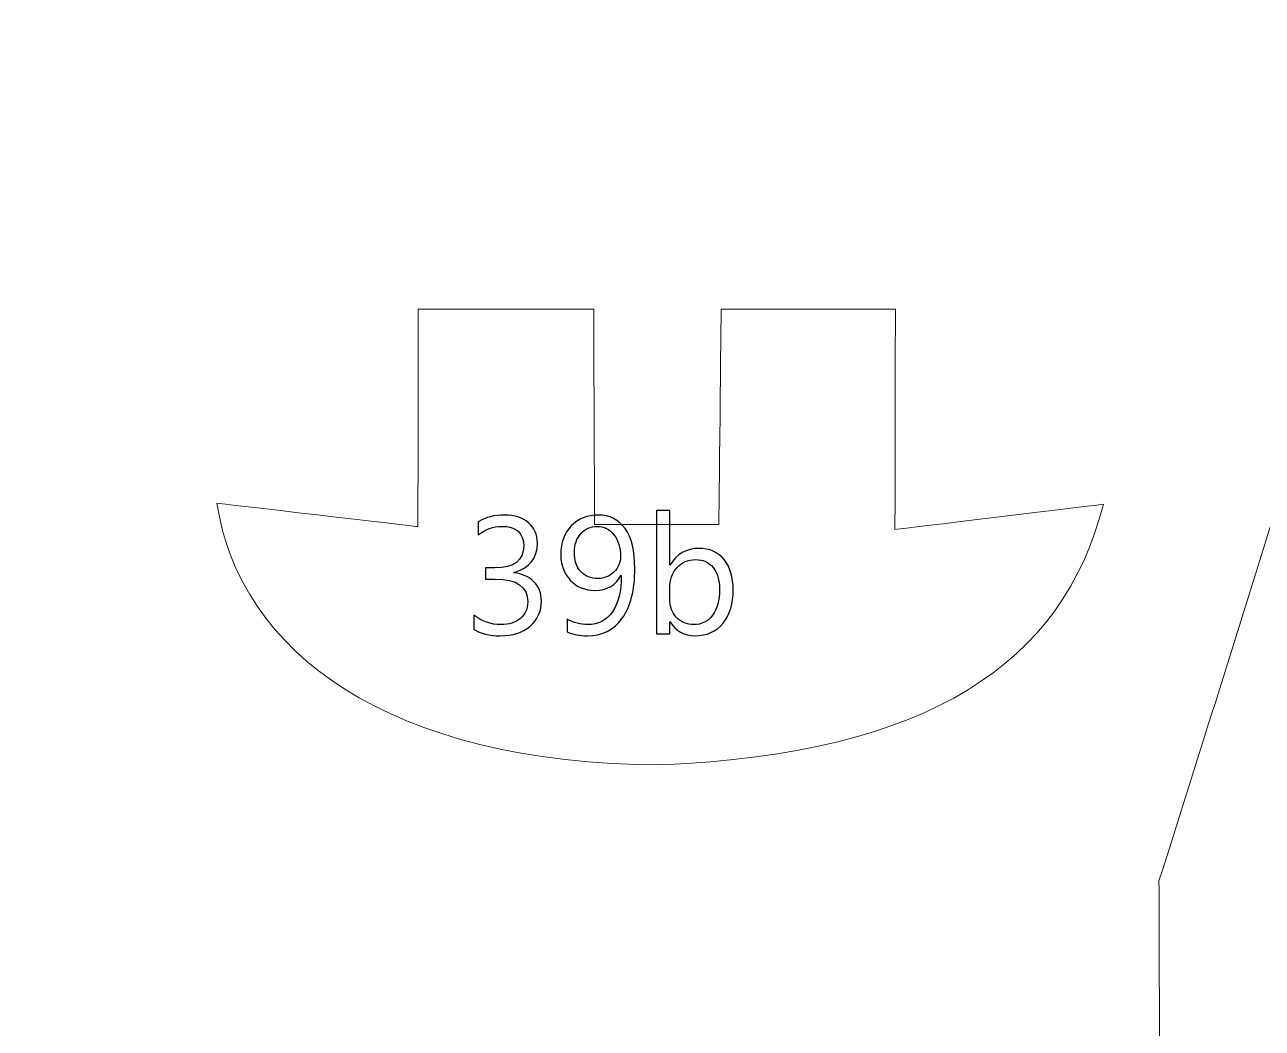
# Model space of a CAD drawing. Header units: centimetres. Extents: x -494 to 505, y -672 to 577.
# Drawn here: x 160.2 to 240, y 348.3 to 413 of the extents above; entities that cross this region are included whole.
import ezdxf

# ---------------------------------------------------------------- set-up
doc = ezdxf.new("R2010")
doc.units = ezdxf.units.CM
doc.header["$MEASUREMENT"] = 0
doc.layers.add('Camada 1', color=7, linetype='Continuous')
doc.layers.add('Camada 2', color=10, linetype='Continuous')

msp = doc.modelspace()

# ---------------------------------------------------------------- linework, layer by layer
at = {"layer": 'Camada 1', "lineweight": 9}
for points, knots in [([(288.960814, 353.67214), (288.960814, 353.67214), (306.821586, 353.757484), (306.821586, 353.757484), (306.821586, 353.757484), (306.821586, 353.757484), (306.803806, 326.357488), (306.803806, 326.357488), (306.803806, 326.357488), (306.803806, 326.357488), (315.147198, 326.356472), (315.147198, 326.356472), (315.147198, 326.356472), (315.147198, 326.356472), (315.160914, 353.57562), (315.160914, 353.57562), (315.160914, 353.57562), (315.160914, 353.57562), (341.611458, 353.57562), (341.611458, 353.57562), (341.611458, 353.57562), (341.611458, 353.57562), (341.611458, 326.355964), (341.611458, 326.355964), (341.611458, 326.355964), (341.611458, 326.355964), (349.923862, 326.357996), (349.923862, 326.357996), (349.923862, 326.357996), (349.923862, 326.357996), (349.92691, 353.617276), (349.92691, 353.617276), (349.92691, 353.617276), (349.92691, 353.617276), (376.460766, 353.605592), (376.460766, 353.605592), (376.460766, 353.605592), (376.460766, 353.605592), (376.395234, 326.36714), (376.395234, 326.36714), (376.395234, 326.36714), (376.395234, 326.36714), (384.838194, 326.357488), (384.838194, 326.357488), (384.838194, 326.357488), (384.838194, 326.357488), (384.869182, 353.677728), (384.869182, 353.677728), (384.869182, 353.677728), (384.869182, 353.677728), (411.304994, 353.702112), (411.304994, 353.702112), (411.304994, 353.702112), (411.304994, 353.702112), (411.304994, 326.35952), (411.304994, 326.35952), (411.304994, 326.35952), (411.304994, 326.35952), (419.585902, 326.365108), (419.585902, 326.365108), (419.585902, 326.365108), (419.585902, 326.365108), (419.720522, 353.670108), (419.720522, 353.670108), (419.720522, 353.670108), (419.720522, 353.670108), (446.437766, 353.618292), (446.437766, 353.618292), (446.437766, 353.618292), (446.437766, 353.618292), (446.52311, 326.358504), (446.52311, 326.358504), (446.52311, 326.358504), (446.52311, 326.358504), (454.750678, 326.360536), (454.750678, 326.360536), (454.750678, 326.360536), (454.750678, 326.360536), (454.791826, 353.618292), (454.791826, 353.618292), (454.791826, 353.618292), (454.791826, 353.618292), (489.229146, 353.633024), (489.229146, 353.633024), (489.229146, 353.633024), (489.229146, 353.633024), (489.287566, 342.489536), (489.287566, 342.489536), (489.287566, 342.489536), (489.287566, 342.489536), (481.005134, 342.497156), (481.005134, 342.497156), (481.005134, 342.497156), (481.005134, 342.497156), (481.005642, 309.723028), (481.005642, 309.723028), (481.005642, 309.723028), (481.005642, 309.723028), (489.285534, 309.728616), (489.285534, 309.728616), (489.285534, 309.728616), (489.285534, 309.728616), (489.28401, 298.680632), (489.28401, 298.680632), (489.28401, 298.680632), (489.28401, 298.680632), (280.265378, 298.67606), (280.265378, 298.67606), (280.265378, 298.67606), (280.265378, 298.67606), (280.256742, 315.430408), (280.256742, 315.430408), (280.256742, 315.430408), (280.256742, 315.430408), (252.19279, 315.430408), (252.19279, 315.430408), (252.19279, 315.430408), (247.88749, 315.334904), (245.91899, 310.748172), (245.883938, 302.43526), (245.883938, 302.43526), (246.230902, 288.837116), (238.245142, 283.140404), (231.76103, 283.8704), (231.76103, 283.8704), (231.76103, 283.8704), (235.595922, 314.865512), (235.595922, 314.865512), (235.595922, 314.865512), (235.595922, 314.865512), (227.385626, 315.718444), (227.385626, 315.718444), (227.385626, 315.718444), (227.385626, 315.718444), (224.653602, 295.469056), (224.653602, 295.469056), (224.653602, 295.469056), (224.653602, 295.469056), (5.72135, 295.22674), (5.72135, 295.22674), (5.72135, 295.22674), (5.72135, 295.22674), (5.716778, 279.167844), (5.716778, 279.167844), (5.716778, 279.167844), (5.716778, 279.167844), (-2.628138, 279.165304), (-2.628138, 279.165304), (-2.628138, 279.165304), (-2.628138, 279.165304), (-2.98577, 224.0915), (-2.98577, 224.0915), (-2.98577, 224.0915), (-2.98577, 224.0915), (-88.789002, 214.483696), (-88.789002, 214.483696), (-88.789002, 214.483696), (-88.789002, 214.483696), (-160.134554, 214.52332), (-160.134554, 214.52332), (-160.134554, 214.52332), (-163.876482, 213.130384), (-165.443662, 209.995516), (-164.388038, 204.757528), (-164.388038, 204.757528), (-164.388038, 204.757528), (-161.889694, 196.939916), (-161.889694, 196.939916), (-161.889694, 196.939916), (-159.55137, 189.6237), (-158.882842, 185.430668), (-164.745162, 183.003444), (-164.745162, 183.003444), (-164.745162, 183.003444), (-175.274478, 179.070508), (-175.274478, 179.070508), (-175.274478, 179.070508), (-189.770766, 172.492416), (-191.904366, 158.459424), (-185.580274, 139.325096), (-185.580274, 139.325096), (-182.29707, 128.78308), (-186.260486, 121.438924), (-192.412366, 123.689364), (-192.412366, 123.689364), (-192.412366, 123.689364), (-261.359142, 146.906996), (-261.359142, 146.906996), (-261.359142, 146.906996), (-259.768086, 152.90292), (-257.854958, 158.898844), (-255.620774, 164.893752), (-255.620774, 164.893752), (-255.620774, 164.893752), (-235.993178, 156.483304), (-235.993178, 156.483304), (-235.993178, 156.483304), (-235.993178, 156.483304), (-233.24947, 164.39388), (-233.24947, 164.39388), (-233.24947, 164.39388), (-233.24947, 164.39388), (-252.959362, 172.804328), (-252.959362, 172.804328), (-252.959362, 172.804328), (-249.96013, 179.295044), (-246.799354, 185.623708), (-243.478558, 191.789812), (-243.478558, 191.789812), (-243.478558, 191.789812), (-223.85147, 181.048152), (-223.85147, 181.048152), (-223.85147, 181.048152), (-223.85147, 181.048152), (-219.526358, 188.126116), (-219.526358, 188.126116), (-219.526358, 188.126116), (-219.526358, 188.126116), (-238.904526, 198.951596), (-238.904526, 198.951596), (-238.904526, 198.951596), (-235.729018, 204.52842), (-232.421938, 209.843116), (-228.924866, 214.772748), (-228.924866, 214.772748), (-228.924866, 214.772748), (-210.96097, 202.698604), (-210.96097, 202.698604), (-210.96097, 202.698604), (-210.96097, 202.698604), (-206.469742, 209.526632), (-206.469742, 209.526632), (-206.469742, 209.526632), (-206.469742, 209.526632), (-224.18421, 221.600776), (-224.18421, 221.600776), (-224.18421, 221.600776), (-220.36151, 226.60102), (-216.750138, 231.702356), (-213.372446, 236.922564), (-213.372446, 236.922564), (-213.372446, 236.922564), (-194.826382, 225.348292), (-194.826382, 225.348292), (-194.826382, 225.348292), (-194.826382, 225.348292), (-191.25057, 232.592372), (-191.25057, 232.592372), (-191.25057, 232.592372), (-191.25057, 232.592372), (-209.380582, 244.333776), (-209.380582, 244.333776), (-209.380582, 244.333776), (-202.259946, 261.027672), (-207.195166, 274.737068), (-227.065078, 282.88488), (-227.065078, 282.88488), (-261.775194, 290.706048), (-301.116238, 286.78124), (-337.022694, 269.0622), (-337.022694, 269.0622), (-362.833158, 254.920496), (-388.11327, 237.066328), (-415.161222, 221.333568), (-415.161222, 221.333568), (-428.876714, 212.451696), (-442.468254, 204.489812), (-456.981306, 198.090028), (-456.981306, 198.090028), (-462.47939, 196.298312), (-466.306662, 195.61048), (-468.373206, 196.760592), (-468.373206, 196.760592), (-481.297234, 208.35874), (-487.891074, 236.208316), (-486.846118, 283.671264), (-486.846118, 283.671264), (-484.055166, 323.948552), (-477.369886, 350.249236), (-465.985606, 359.680256), (-465.985606, 359.680256), (-455.591418, 363.607604), (-416.449002, 364.2106), (-357.647494, 359.764076), (-357.647494, 359.764076), (-317.62573, 356.62108), (-277.81377, 352.853244), (-238.131858, 348.694756), (-238.131858, 348.694756), (-214.866474, 346.01658), (-195.551298, 366.45342), (-178.214274, 397.942308), (-178.214274, 397.942308), (-183.909462, 398.922748), (-187.93587, 403.347936), (-188.438282, 412.292292), (-188.438282, 412.292292), (-188.327538, 422.884092), (-183.723026, 428.164752), (-174.94631, 428.932848), (-174.94631, 428.932848), (-171.28617, 428.963836), (-167.626538, 428.92218), (-163.96843, 428.50308), (-163.96843, 428.50308), (-159.001206, 427.909736), (-156.690822, 430.099216), (-156.854398, 436.178452), (-156.854398, 436.178452), (-156.854398, 436.178452), (-156.778198, 448.203828), (-156.778198, 448.203828), (-156.778198, 448.203828), (-156.778198, 448.203828), (-147.700746, 448.20332), (-147.700746, 448.20332), (-147.700746, 448.20332), (-147.700746, 448.20332), (-147.697698, 465.516468), (-147.697698, 465.516468), (-147.697698, 465.516468), (-147.697698, 465.516468), (-132.459222, 465.506816), (-132.459222, 465.506816), (-132.459222, 465.506816), (-132.459222, 465.506816), (-117.536722, 483.837996), (-117.536722, 483.837996), (-117.536722, 483.837996), (-117.536722, 483.837996), (-45.491654, 483.825804), (-45.491654, 483.825804), (-45.491654, 483.825804), (-45.491654, 483.825804), (-45.47489, 454.015348), (-45.47489, 454.015348), (-45.47489, 454.015348), (-45.47489, 454.015348), (-36.796218, 454.018396), (-36.796218, 454.018396), (-36.796218, 454.018396), (-36.796218, 454.018396), (-36.920678, 434.287168), (-36.920678, 434.287168), (-36.920678, 434.287168), (-37.163502, 430.041812), (-40.062658, 428.173896), (-44.477686, 427.461172), (-44.477686, 427.461172), (-44.477686, 427.461172), (-58.86831, 427.45914), (-58.86831, 427.45914), (-58.86831, 427.45914), (-58.86831, 427.45914), (-58.872882, 414.921192), (-58.872882, 414.921192), (-58.872882, 414.921192), (-58.872882, 414.921192), (-43.79849, 414.921192), (-43.79849, 414.921192), (-43.79849, 414.921192), (-24.761698, 414.171384), (-13.673582, 411.255972), (-8.36295, 404.78964), (-8.36295, 404.78964), (-4.952238, 400.746468), (-2.86385, 396.261336), (-2.70891, 391.1346), (-2.70891, 391.1346), (-2.70891, 391.1346), (-2.534666, 366.474248), (-2.534666, 366.474248), (-2.534666, 366.474248), (-2.534666, 366.474248), (5.877814, 366.480344), (5.877814, 366.480344), (5.877814, 366.480344), (5.877814, 366.480344), (5.90169, 347.073728), (5.90169, 347.073728), (5.90169, 347.073728), (5.90169, 347.073728), (233.39171, 347.06814), (233.39171, 347.06814), (233.39171, 347.06814), (233.39171, 347.06814), (233.356658, 357.819452), (233.356658, 357.819452), (233.356658, 357.819452), (238.909098, 375.214388), (244.365526, 393.373356), (250.012962, 410.004768), (250.012962, 410.004768), (252.496066, 417.378896), (256.725674, 421.44188), (262.677402, 421.235124), (262.677402, 421.235124), (270.499078, 420.488872), (274.919186, 415.631376), (277.312882, 408.136344), (277.312882, 408.136344), (281.81935, 390.775952), (285.049722, 371.798088), (288.960814, 353.67214)], [0, 0, 0, 0, 0.009803922, 0.009803922, 0.009803922, 0.009803932, 0.019607843, 0.019607843, 0.019607843, 0.019607853, 0.029411765, 0.029411765, 0.029411765, 0.029411775, 0.039215686, 0.039215686, 0.039215686, 0.039215696, 0.049019608, 0.049019608, 0.049019608, 0.049019618, 0.058823529, 0.058823529, 0.058823529, 0.058823539, 0.068627451, 0.068627451, 0.068627451, 0.068627461, 0.078431373, 0.078431373, 0.078431373, 0.078431383, 0.088235294, 0.088235294, 0.088235294, 0.088235304, 0.098039216, 0.098039216, 0.098039216, 0.098039226, 0.107843137, 0.107843137, 0.107843137, 0.107843147, 0.117647059, 0.117647059, 0.117647059, 0.117647069, 0.12745098, 0.12745098, 0.12745098, 0.12745099, 0.137254902, 0.137254902, 0.137254902, 0.137254912, 0.147058824, 0.147058824, 0.147058824, 0.147058834, 0.156862745, 0.156862745, 0.156862745, 0.156862755, 0.166666667, 0.166666667, 0.166666667, 0.166666677, 0.176470588, 0.176470588, 0.176470588, 0.176470598, 0.18627451, 0.18627451, 0.18627451, 0.18627452, 0.196078431, 0.196078431, 0.196078431, 0.196078441, 0.205882353, 0.205882353, 0.205882353, 0.205882363, 0.215686275, 0.215686275, 0.215686275, 0.215686285, 0.225490196, 0.225490196, 0.225490196, 0.225490206, 0.235294118, 0.235294118, 0.235294118, 0.235294128, 0.245098039, 0.245098039, 0.245098039, 0.245098049, 0.254901961, 0.254901961, 0.254901961, 0.254901971, 0.264705882, 0.264705882, 0.264705882, 0.264705892, 0.274509804, 0.274509804, 0.274509804, 0.274509814, 0.284313725, 0.284313725, 0.284313725, 0.284313735, 0.294117647, 0.294117647, 0.294117647, 0.294117657, 0.303921569, 0.303921569, 0.303921569, 0.303921579, 0.31372549, 0.31372549, 0.31372549, 0.3137255, 0.323529412, 0.323529412, 0.323529412, 0.323529422, 0.333333333, 0.333333333, 0.333333333, 0.333333343, 0.343137255, 0.343137255, 0.343137255, 0.343137265, 0.352941176, 0.352941176, 0.352941176, 0.352941186, 0.362745098, 0.362745098, 0.362745098, 0.362745108, 0.37254902, 0.37254902, 0.37254902, 0.37254903, 0.382352941, 0.382352941, 0.382352941, 0.382352951, 0.392156863, 0.392156863, 0.392156863, 0.392156873, 0.401960784, 0.401960784, 0.401960784, 0.401960794, 0.411764706, 0.411764706, 0.411764706, 0.411764716, 0.421568627, 0.421568627, 0.421568627, 0.421568637, 0.431372549, 0.431372549, 0.431372549, 0.431372559, 0.441176471, 0.441176471, 0.441176471, 0.441176481, 0.450980392, 0.450980392, 0.450980392, 0.450980402, 0.460784314, 0.460784314, 0.460784314, 0.460784324, 0.470588235, 0.470588235, 0.470588235, 0.470588245, 0.480392157, 0.480392157, 0.480392157, 0.480392167, 0.490196078, 0.490196078, 0.490196078, 0.490196088, 0.5, 0.5, 0.5, 0.50000001, 0.509803922, 0.509803922, 0.509803922, 0.509803932, 0.519607843, 0.519607843, 0.519607843, 0.519607853, 0.529411765, 0.529411765, 0.529411765, 0.529411775, 0.539215686, 0.539215686, 0.539215686, 0.539215696, 0.549019608, 0.549019608, 0.549019608, 0.549019618, 0.558823529, 0.558823529, 0.558823529, 0.558823539, 0.568627451, 0.568627451, 0.568627451, 0.568627461, 0.578431373, 0.578431373, 0.578431373, 0.578431383, 0.588235294, 0.588235294, 0.588235294, 0.588235304, 0.598039216, 0.598039216, 0.598039216, 0.598039226, 0.607843137, 0.607843137, 0.607843137, 0.607843147, 0.617647059, 0.617647059, 0.617647059, 0.617647069, 0.62745098, 0.62745098, 0.62745098, 0.62745099, 0.637254902, 0.637254902, 0.637254902, 0.637254912, 0.647058824, 0.647058824, 0.647058824, 0.647058834, 0.656862745, 0.656862745, 0.656862745, 0.656862755, 0.666666667, 0.666666667, 0.666666667, 0.666666677, 0.676470588, 0.676470588, 0.676470588, 0.676470598, 0.68627451, 0.68627451, 0.68627451, 0.68627452, 0.696078431, 0.696078431, 0.696078431, 0.696078441, 0.705882353, 0.705882353, 0.705882353, 0.705882363, 0.715686275, 0.715686275, 0.715686275, 0.715686285, 0.725490196, 0.725490196, 0.725490196, 0.725490206, 0.735294118, 0.735294118, 0.735294118, 0.735294128, 0.745098039, 0.745098039, 0.745098039, 0.745098049, 0.754901961, 0.754901961, 0.754901961, 0.754901971, 0.764705882, 0.764705882, 0.764705882, 0.764705892, 0.774509804, 0.774509804, 0.774509804, 0.774509814, 0.784313725, 0.784313725, 0.784313725, 0.784313735, 0.794117647, 0.794117647, 0.794117647, 0.794117657, 0.803921569, 0.803921569, 0.803921569, 0.803921579, 0.81372549, 0.81372549, 0.81372549, 0.8137255, 0.823529412, 0.823529412, 0.823529412, 0.823529422, 0.833333333, 0.833333333, 0.833333333, 0.833333343, 0.843137255, 0.843137255, 0.843137255, 0.843137265, 0.852941176, 0.852941176, 0.852941176, 0.852941186, 0.862745098, 0.862745098, 0.862745098, 0.862745108, 0.87254902, 0.87254902, 0.87254902, 0.87254903, 0.882352941, 0.882352941, 0.882352941, 0.882352951, 0.892156863, 0.892156863, 0.892156863, 0.892156873, 0.901960784, 0.901960784, 0.901960784, 0.901960794, 0.911764706, 0.911764706, 0.911764706, 0.911764716, 0.921568627, 0.921568627, 0.921568627, 0.921568637, 0.931372549, 0.931372549, 0.931372549, 0.931372559, 0.941176471, 0.941176471, 0.941176471, 0.941176481, 0.950980392, 0.950980392, 0.950980392, 0.950980402, 0.960784314, 0.960784314, 0.960784314, 0.960784324, 0.970588235, 0.970588235, 0.970588235, 0.970588245, 0.980392157, 0.980392157, 0.980392157, 0.980392167, 1, 1, 1, 1]), ([(185.609484, 394.67282), (185.609484, 394.67282), (196.916294, 394.676884), (196.916294, 394.676884), (196.916294, 394.676884), (196.916294, 394.676884), (196.975222, 380.78664), (196.975222, 380.78664), (196.975222, 380.78664), (196.975222, 380.78664), (204.988414, 380.774956), (204.988414, 380.774956), (204.988414, 380.774956), (204.988414, 380.774956), (205.133956, 394.67282), (205.133956, 394.67282), (205.133956, 394.67282), (205.133956, 394.67282), (216.364058, 394.675868), (216.364058, 394.675868), (216.364058, 394.675868), (216.364058, 394.675868), (216.337642, 380.458472), (216.337642, 380.458472), (216.337642, 380.458472), (216.337642, 380.458472), (229.773226, 382.086104), (229.773226, 382.086104), (229.773226, 382.086104), (227.146358, 371.8052), (218.525598, 366.03686), (201.325226, 365.289592), (201.325226, 365.289592), (183.631332, 365.341408), (174.078392, 372.606316), (172.628306, 382.159256), (172.628306, 382.159256), (172.628306, 382.159256), (185.587386, 380.647448), (185.587386, 380.647448), (185.587386, 380.647448), (185.587386, 380.647448), (185.609484, 394.67282), (185.609484, 394.67282)], [0, 0, 0, 0, 0.083333333, 0.083333333, 0.083333333, 0.083333343, 0.166666667, 0.166666667, 0.166666667, 0.166666677, 0.25, 0.25, 0.25, 0.25000001, 0.333333333, 0.333333333, 0.333333333, 0.333333343, 0.416666667, 0.416666667, 0.416666667, 0.416666677, 0.5, 0.5, 0.5, 0.50000001, 0.583333333, 0.583333333, 0.583333333, 0.583333343, 0.666666667, 0.666666667, 0.666666667, 0.666666677, 0.75, 0.75, 0.75, 0.75000001, 0.833333333, 0.833333333, 0.833333333, 0.833333343, 1, 1, 1, 1])]:
    msp.add_open_spline(points, degree=3, knots=knots, dxfattribs=at)
at = {"layer": 'Camada 2'}
for points, knots in [([(189.190376, 374.020334), (189.190376, 374.020334), (189.190376, 374.944894), (189.190376, 374.944894), (189.190376, 374.944894), (189.704726, 374.536462), (190.287148, 374.331992), (190.93434, 374.331992), (190.93434, 374.331992), (191.461136, 374.331992), (191.88049, 374.462802), (192.19418, 374.726454), (192.19418, 374.726454), (192.507616, 374.989852), (192.663572, 375.34469), (192.663572, 375.78919), (192.663572, 375.78919), (192.663572, 376.77471), (191.964818, 377.267724), (190.56858, 377.267724), (190.56858, 377.267724), (190.56858, 377.267724), (189.943232, 377.267724), (189.943232, 377.267724), (189.943232, 377.267724), (189.943232, 377.267724), (189.943232, 377.998736), (189.943232, 377.998736), (189.943232, 377.998736), (189.943232, 377.998736), (190.5381, 377.998736), (190.5381, 377.998736), (190.5381, 377.998736), (191.783716, 377.998736), (192.405508, 378.46127), (192.405508, 379.384052), (192.405508, 379.384052), (192.405508, 380.239016), (191.930528, 380.665482), (190.980822, 380.665482), (190.980822, 380.665482), (190.45047, 380.665482), (189.950344, 380.486412), (189.480698, 380.127764), (189.480698, 380.127764), (189.480698, 380.127764), (189.480698, 380.966472), (189.480698, 380.966472), (189.480698, 380.966472), (189.964568, 381.253238), (190.536322, 381.396748), (191.194182, 381.396748), (191.194182, 381.396748), (191.82842, 381.396748), (192.335658, 381.228346), (192.71742, 380.893066), (192.71742, 380.893066), (193.097404, 380.556262), (193.287396, 380.125986), (193.287396, 379.600968), (193.287396, 379.600968), (193.287396, 378.60986), (192.783714, 377.971812), (191.774826, 377.688856), (191.774826, 377.688856), (191.774826, 377.688856), (191.774826, 377.667266), (191.774826, 377.667266), (191.774826, 377.667266), (192.315846, 377.615196), (192.746122, 377.425204), (193.065146, 377.09729), (193.065146, 377.09729), (193.385948, 376.769376), (193.54546, 376.36069), (193.54546, 375.871486), (193.54546, 375.871486), (193.54546, 375.194068), (193.303398, 374.649238), (192.81775, 374.23344), (192.81775, 374.23344), (192.332102, 373.81942), (191.692276, 373.611648), (190.898272, 373.611648), (190.898272, 373.611648), (190.183262, 373.611648), (189.61354, 373.747792), (189.190376, 374.020334)], [0, 0, 0, 0, 0.043478261, 0.043478261, 0.043478261, 0.043478271, 0.086956522, 0.086956522, 0.086956522, 0.086956532, 0.130434783, 0.130434783, 0.130434783, 0.130434793, 0.173913043, 0.173913043, 0.173913043, 0.173913053, 0.217391304, 0.217391304, 0.217391304, 0.217391314, 0.260869565, 0.260869565, 0.260869565, 0.260869575, 0.304347826, 0.304347826, 0.304347826, 0.304347836, 0.347826087, 0.347826087, 0.347826087, 0.347826097, 0.391304348, 0.391304348, 0.391304348, 0.391304358, 0.434782609, 0.434782609, 0.434782609, 0.434782619, 0.47826087, 0.47826087, 0.47826087, 0.47826088, 0.52173913, 0.52173913, 0.52173913, 0.52173914, 0.565217391, 0.565217391, 0.565217391, 0.565217401, 0.608695652, 0.608695652, 0.608695652, 0.608695662, 0.652173913, 0.652173913, 0.652173913, 0.652173923, 0.695652174, 0.695652174, 0.695652174, 0.695652184, 0.739130435, 0.739130435, 0.739130435, 0.739130445, 0.782608696, 0.782608696, 0.782608696, 0.782608706, 0.826086957, 0.826086957, 0.826086957, 0.826086967, 0.869565217, 0.869565217, 0.869565217, 0.869565227, 0.913043478, 0.913043478, 0.913043478, 0.913043488, 1, 1, 1, 1]), ([(195.201286, 373.8626), (195.201286, 373.8626), (195.201286, 374.688608), (195.201286, 374.688608), (195.201286, 374.688608), (195.62064, 374.450356), (196.06514, 374.331992), (196.534532, 374.331992), (196.534532, 374.331992), (197.21576, 374.331992), (197.74789, 374.60809), (198.126096, 375.158254), (198.126096, 375.158254), (198.50608, 375.708418), (198.696072, 376.4915), (198.696072, 377.504198), (198.696072, 377.504198), (198.688706, 377.500642), (198.681594, 377.500642), (198.674482, 377.504198), (198.674482, 377.504198), (198.35368, 376.859038), (197.792848, 376.536458), (196.997066, 376.536458), (196.997066, 376.536458), (196.351906, 376.536458), (195.824856, 376.755152), (195.41109, 377.192286), (195.41109, 377.192286), (194.998848, 377.629674), (194.7926, 378.194062), (194.7926, 378.882402), (194.7926, 378.882402), (194.7926, 379.617224), (195.018406, 380.220982), (195.471796, 380.690628), (195.471796, 380.690628), (195.92544, 381.162052), (196.504306, 381.396748), (197.212204, 381.396748), (197.212204, 381.396748), (197.95236, 381.396748), (198.530972, 381.10287), (198.944992, 380.516638), (198.944992, 380.516638), (199.359012, 379.93066), (199.567038, 379.07595), (199.567038, 377.95581), (199.567038, 377.95581), (199.567038, 376.56516), (199.298052, 375.49328), (198.75881, 374.740678), (198.75881, 374.740678), (198.221092, 373.988076), (197.472046, 373.611648), (196.513196, 373.611648), (196.513196, 373.611648), (196.009514, 373.611648), (195.57238, 373.695976), (195.201286, 373.8626)], [0, 0, 0, 0, 0.0625, 0.0625, 0.0625, 0.06250001, 0.125, 0.125, 0.125, 0.12500001, 0.1875, 0.1875, 0.1875, 0.18750001, 0.25, 0.25, 0.25, 0.25000001, 0.3125, 0.3125, 0.3125, 0.31250001, 0.375, 0.375, 0.375, 0.37500001, 0.4375, 0.4375, 0.4375, 0.43750001, 0.5, 0.5, 0.5, 0.50000001, 0.5625, 0.5625, 0.5625, 0.56250001, 0.625, 0.625, 0.625, 0.62500001, 0.6875, 0.6875, 0.6875, 0.68750001, 0.75, 0.75, 0.75, 0.75000001, 0.8125, 0.8125, 0.8125, 0.81250001, 0.875, 0.875, 0.875, 0.87500001, 1, 1, 1, 1]), ([(201.846434, 374.511316), (201.846434, 374.511316), (201.825098, 374.511316), (201.825098, 374.511316), (201.825098, 374.511316), (201.825098, 374.511316), (201.825098, 373.74068), (201.825098, 373.74068), (201.825098, 373.74068), (201.825098, 373.74068), (200.9648, 373.74068), (200.9648, 373.74068), (200.9648, 373.74068), (200.9648, 373.74068), (200.9648, 381.697738), (200.9648, 381.697738), (200.9648, 381.697738), (200.9648, 381.697738), (201.825098, 381.697738), (201.825098, 381.697738), (201.825098, 381.697738), (201.825098, 381.697738), (201.825098, 378.17806), (201.825098, 378.17806), (201.825098, 378.17806), (201.825098, 378.17806), (201.846434, 378.17806), (201.846434, 378.17806), (201.846434, 378.17806), (202.269598, 378.889514), (202.889612, 379.24613), (203.704952, 379.24613), (203.704952, 379.24613), (204.39507, 379.24613), (204.934312, 379.0061), (205.324964, 378.524008), (205.324964, 378.524008), (205.71587, 378.041916), (205.911196, 377.396756), (205.911196, 376.586496), (205.911196, 376.586496), (205.911196, 375.686828), (205.692502, 374.964706), (205.255114, 374.423432), (205.255114, 374.423432), (204.816202, 373.882158), (204.217524, 373.611648), (203.457556, 373.611648), (203.457556, 373.611648), (202.74788, 373.611648), (202.210416, 373.91086), (201.846434, 374.511316)], [0, 0, 0, 0, 0.071428571, 0.071428571, 0.071428571, 0.071428581, 0.142857143, 0.142857143, 0.142857143, 0.142857153, 0.214285714, 0.214285714, 0.214285714, 0.214285724, 0.285714286, 0.285714286, 0.285714286, 0.285714296, 0.357142857, 0.357142857, 0.357142857, 0.357142867, 0.428571429, 0.428571429, 0.428571429, 0.428571439, 0.5, 0.5, 0.5, 0.50000001, 0.571428571, 0.571428571, 0.571428571, 0.571428581, 0.642857143, 0.642857143, 0.642857143, 0.642857153, 0.714285714, 0.714285714, 0.714285714, 0.714285724, 0.785714286, 0.785714286, 0.785714286, 0.785714296, 0.857142857, 0.857142857, 0.857142857, 0.857142867, 1, 1, 1, 1]), ([(197.131432, 380.665482), (196.715634, 380.665482), (196.369686, 380.509526), (196.092064, 380.19609), (196.092064, 380.19609), (195.814188, 379.8824), (195.674488, 379.484382), (195.674488, 379.000512), (195.674488, 379.000512), (195.674488, 378.471938), (195.810632, 378.05614), (196.08292, 377.753372), (196.08292, 377.753372), (196.355462, 377.45035), (196.724524, 377.299982), (197.190614, 377.299982), (197.190614, 377.299982), (197.59549, 377.299982), (197.937882, 377.437904), (198.219314, 377.713748), (198.219314, 377.713748), (198.500746, 377.991624), (198.642224, 378.328682), (198.642224, 378.728224), (198.642224, 378.728224), (198.642224, 379.2982), (198.502524, 379.764036), (198.22287, 380.124208), (198.22287, 380.124208), (197.943216, 380.48438), (197.579488, 380.665482), (197.131432, 380.665482)], [0, 0, 0, 0, 0.111111111, 0.111111111, 0.111111111, 0.111111121, 0.222222222, 0.222222222, 0.222222222, 0.222222232, 0.333333333, 0.333333333, 0.333333333, 0.333333343, 0.444444444, 0.444444444, 0.444444444, 0.444444454, 0.555555556, 0.555555556, 0.555555556, 0.555555566, 0.666666667, 0.666666667, 0.666666667, 0.666666677, 0.777777778, 0.777777778, 0.777777778, 0.777777788, 1, 1, 1, 1]), ([(201.825098, 376.68708), (201.825098, 376.68708), (201.825098, 375.934224), (201.825098, 375.934224), (201.825098, 375.934224), (201.825098, 375.487946), (201.970132, 375.109994), (202.258676, 374.798082), (202.258676, 374.798082), (202.54722, 374.487948), (202.914758, 374.331992), (203.359004, 374.331992), (203.359004, 374.331992), (203.88072, 374.331992), (204.289152, 374.532906), (204.585062, 374.932448), (204.585062, 374.932448), (204.880718, 375.333768), (205.029308, 375.88952), (205.029308, 376.602752), (205.029308, 376.602752), (205.029308, 377.203208), (204.891386, 377.674378), (204.61351, 378.014992), (204.61351, 378.014992), (204.337666, 378.355352), (203.963016, 378.525786), (203.489814, 378.525786), (203.489814, 378.525786), (202.989942, 378.525786), (202.58659, 378.351796), (202.282044, 378.002292), (202.282044, 378.002292), (201.977498, 377.653042), (201.825098, 377.213876), (201.825098, 376.68708)], [0, 0, 0, 0, 0.1, 0.1, 0.1, 0.10000001, 0.2, 0.2, 0.2, 0.20000001, 0.3, 0.3, 0.3, 0.30000001, 0.4, 0.4, 0.4, 0.40000001, 0.5, 0.5, 0.5, 0.50000001, 0.6, 0.6, 0.6, 0.60000001, 0.7, 0.7, 0.7, 0.70000001, 0.8, 0.8, 0.8, 0.80000001, 1, 1, 1, 1])]:
    msp.add_open_spline(points, degree=3, knots=knots, dxfattribs=at)
at = {"layer": 'Camada 2', "lineweight": 9}
for points, knots in [([(189.190376, 374.020334), (189.190376, 374.020334), (189.190376, 374.944894), (189.190376, 374.944894), (189.190376, 374.944894), (189.704726, 374.536462), (190.287148, 374.331992), (190.93434, 374.331992), (190.93434, 374.331992), (191.461136, 374.331992), (191.88049, 374.462802), (192.19418, 374.726454), (192.19418, 374.726454), (192.507616, 374.989852), (192.663572, 375.34469), (192.663572, 375.78919), (192.663572, 375.78919), (192.663572, 376.77471), (191.964818, 377.267724), (190.56858, 377.267724), (190.56858, 377.267724), (190.56858, 377.267724), (189.943232, 377.267724), (189.943232, 377.267724), (189.943232, 377.267724), (189.943232, 377.267724), (189.943232, 377.998736), (189.943232, 377.998736), (189.943232, 377.998736), (189.943232, 377.998736), (190.5381, 377.998736), (190.5381, 377.998736), (190.5381, 377.998736), (191.783716, 377.998736), (192.405508, 378.46127), (192.405508, 379.384052), (192.405508, 379.384052), (192.405508, 380.239016), (191.930528, 380.665482), (190.980822, 380.665482), (190.980822, 380.665482), (190.45047, 380.665482), (189.950344, 380.486412), (189.480698, 380.127764), (189.480698, 380.127764), (189.480698, 380.127764), (189.480698, 380.966472), (189.480698, 380.966472), (189.480698, 380.966472), (189.964568, 381.253238), (190.536322, 381.396748), (191.194182, 381.396748), (191.194182, 381.396748), (191.82842, 381.396748), (192.335658, 381.228346), (192.71742, 380.893066), (192.71742, 380.893066), (193.097404, 380.556262), (193.287396, 380.125986), (193.287396, 379.600968), (193.287396, 379.600968), (193.287396, 378.60986), (192.783714, 377.971812), (191.774826, 377.688856), (191.774826, 377.688856), (191.774826, 377.688856), (191.774826, 377.667266), (191.774826, 377.667266), (191.774826, 377.667266), (192.315846, 377.615196), (192.746122, 377.425204), (193.065146, 377.09729), (193.065146, 377.09729), (193.385948, 376.769376), (193.54546, 376.36069), (193.54546, 375.871486), (193.54546, 375.871486), (193.54546, 375.194068), (193.303398, 374.649238), (192.81775, 374.23344), (192.81775, 374.23344), (192.332102, 373.81942), (191.692276, 373.611648), (190.898272, 373.611648), (190.898272, 373.611648), (190.183262, 373.611648), (189.61354, 373.747792), (189.190376, 374.020334)], [0, 0, 0, 0, 0.043478261, 0.043478261, 0.043478261, 0.043478271, 0.086956522, 0.086956522, 0.086956522, 0.086956532, 0.130434783, 0.130434783, 0.130434783, 0.130434793, 0.173913043, 0.173913043, 0.173913043, 0.173913053, 0.217391304, 0.217391304, 0.217391304, 0.217391314, 0.260869565, 0.260869565, 0.260869565, 0.260869575, 0.304347826, 0.304347826, 0.304347826, 0.304347836, 0.347826087, 0.347826087, 0.347826087, 0.347826097, 0.391304348, 0.391304348, 0.391304348, 0.391304358, 0.434782609, 0.434782609, 0.434782609, 0.434782619, 0.47826087, 0.47826087, 0.47826087, 0.47826088, 0.52173913, 0.52173913, 0.52173913, 0.52173914, 0.565217391, 0.565217391, 0.565217391, 0.565217401, 0.608695652, 0.608695652, 0.608695652, 0.608695662, 0.652173913, 0.652173913, 0.652173913, 0.652173923, 0.695652174, 0.695652174, 0.695652174, 0.695652184, 0.739130435, 0.739130435, 0.739130435, 0.739130445, 0.782608696, 0.782608696, 0.782608696, 0.782608706, 0.826086957, 0.826086957, 0.826086957, 0.826086967, 0.869565217, 0.869565217, 0.869565217, 0.869565227, 0.913043478, 0.913043478, 0.913043478, 0.913043488, 1, 1, 1, 1]), ([(195.201286, 373.8626), (195.201286, 373.8626), (195.201286, 374.688608), (195.201286, 374.688608), (195.201286, 374.688608), (195.62064, 374.450356), (196.06514, 374.331992), (196.534532, 374.331992), (196.534532, 374.331992), (197.21576, 374.331992), (197.74789, 374.60809), (198.126096, 375.158254), (198.126096, 375.158254), (198.50608, 375.708418), (198.696072, 376.4915), (198.696072, 377.504198), (198.696072, 377.504198), (198.688706, 377.500642), (198.681594, 377.500642), (198.674482, 377.504198), (198.674482, 377.504198), (198.35368, 376.859038), (197.792848, 376.536458), (196.997066, 376.536458), (196.997066, 376.536458), (196.351906, 376.536458), (195.824856, 376.755152), (195.41109, 377.192286), (195.41109, 377.192286), (194.998848, 377.629674), (194.7926, 378.194062), (194.7926, 378.882402), (194.7926, 378.882402), (194.7926, 379.617224), (195.018406, 380.220982), (195.471796, 380.690628), (195.471796, 380.690628), (195.92544, 381.162052), (196.504306, 381.396748), (197.212204, 381.396748), (197.212204, 381.396748), (197.95236, 381.396748), (198.530972, 381.10287), (198.944992, 380.516638), (198.944992, 380.516638), (199.359012, 379.93066), (199.567038, 379.07595), (199.567038, 377.95581), (199.567038, 377.95581), (199.567038, 376.56516), (199.298052, 375.49328), (198.75881, 374.740678), (198.75881, 374.740678), (198.221092, 373.988076), (197.472046, 373.611648), (196.513196, 373.611648), (196.513196, 373.611648), (196.009514, 373.611648), (195.57238, 373.695976), (195.201286, 373.8626)], [0, 0, 0, 0, 0.0625, 0.0625, 0.0625, 0.06250001, 0.125, 0.125, 0.125, 0.12500001, 0.1875, 0.1875, 0.1875, 0.18750001, 0.25, 0.25, 0.25, 0.25000001, 0.3125, 0.3125, 0.3125, 0.31250001, 0.375, 0.375, 0.375, 0.37500001, 0.4375, 0.4375, 0.4375, 0.43750001, 0.5, 0.5, 0.5, 0.50000001, 0.5625, 0.5625, 0.5625, 0.56250001, 0.625, 0.625, 0.625, 0.62500001, 0.6875, 0.6875, 0.6875, 0.68750001, 0.75, 0.75, 0.75, 0.75000001, 0.8125, 0.8125, 0.8125, 0.81250001, 0.875, 0.875, 0.875, 0.87500001, 1, 1, 1, 1]), ([(201.846434, 374.511316), (201.846434, 374.511316), (201.825098, 374.511316), (201.825098, 374.511316), (201.825098, 374.511316), (201.825098, 374.511316), (201.825098, 373.74068), (201.825098, 373.74068), (201.825098, 373.74068), (201.825098, 373.74068), (200.9648, 373.74068), (200.9648, 373.74068), (200.9648, 373.74068), (200.9648, 373.74068), (200.9648, 381.697738), (200.9648, 381.697738), (200.9648, 381.697738), (200.9648, 381.697738), (201.825098, 381.697738), (201.825098, 381.697738), (201.825098, 381.697738), (201.825098, 381.697738), (201.825098, 378.17806), (201.825098, 378.17806), (201.825098, 378.17806), (201.825098, 378.17806), (201.846434, 378.17806), (201.846434, 378.17806), (201.846434, 378.17806), (202.269598, 378.889514), (202.889612, 379.24613), (203.704952, 379.24613), (203.704952, 379.24613), (204.39507, 379.24613), (204.934312, 379.0061), (205.324964, 378.524008), (205.324964, 378.524008), (205.71587, 378.041916), (205.911196, 377.396756), (205.911196, 376.586496), (205.911196, 376.586496), (205.911196, 375.686828), (205.692502, 374.964706), (205.255114, 374.423432), (205.255114, 374.423432), (204.816202, 373.882158), (204.217524, 373.611648), (203.457556, 373.611648), (203.457556, 373.611648), (202.74788, 373.611648), (202.210416, 373.91086), (201.846434, 374.511316)], [0, 0, 0, 0, 0.071428571, 0.071428571, 0.071428571, 0.071428581, 0.142857143, 0.142857143, 0.142857143, 0.142857153, 0.214285714, 0.214285714, 0.214285714, 0.214285724, 0.285714286, 0.285714286, 0.285714286, 0.285714296, 0.357142857, 0.357142857, 0.357142857, 0.357142867, 0.428571429, 0.428571429, 0.428571429, 0.428571439, 0.5, 0.5, 0.5, 0.50000001, 0.571428571, 0.571428571, 0.571428571, 0.571428581, 0.642857143, 0.642857143, 0.642857143, 0.642857153, 0.714285714, 0.714285714, 0.714285714, 0.714285724, 0.785714286, 0.785714286, 0.785714286, 0.785714296, 0.857142857, 0.857142857, 0.857142857, 0.857142867, 1, 1, 1, 1]), ([(197.131432, 380.665482), (196.715634, 380.665482), (196.369686, 380.509526), (196.092064, 380.19609), (196.092064, 380.19609), (195.814188, 379.8824), (195.674488, 379.484382), (195.674488, 379.000512), (195.674488, 379.000512), (195.674488, 378.471938), (195.810632, 378.05614), (196.08292, 377.753372), (196.08292, 377.753372), (196.355462, 377.45035), (196.724524, 377.299982), (197.190614, 377.299982), (197.190614, 377.299982), (197.59549, 377.299982), (197.937882, 377.437904), (198.219314, 377.713748), (198.219314, 377.713748), (198.500746, 377.991624), (198.642224, 378.328682), (198.642224, 378.728224), (198.642224, 378.728224), (198.642224, 379.2982), (198.502524, 379.764036), (198.22287, 380.124208), (198.22287, 380.124208), (197.943216, 380.48438), (197.579488, 380.665482), (197.131432, 380.665482)], [0, 0, 0, 0, 0.111111111, 0.111111111, 0.111111111, 0.111111121, 0.222222222, 0.222222222, 0.222222222, 0.222222232, 0.333333333, 0.333333333, 0.333333333, 0.333333343, 0.444444444, 0.444444444, 0.444444444, 0.444444454, 0.555555556, 0.555555556, 0.555555556, 0.555555566, 0.666666667, 0.666666667, 0.666666667, 0.666666677, 0.777777778, 0.777777778, 0.777777778, 0.777777788, 1, 1, 1, 1]), ([(201.825098, 376.68708), (201.825098, 376.68708), (201.825098, 375.934224), (201.825098, 375.934224), (201.825098, 375.934224), (201.825098, 375.487946), (201.970132, 375.109994), (202.258676, 374.798082), (202.258676, 374.798082), (202.54722, 374.487948), (202.914758, 374.331992), (203.359004, 374.331992), (203.359004, 374.331992), (203.88072, 374.331992), (204.289152, 374.532906), (204.585062, 374.932448), (204.585062, 374.932448), (204.880718, 375.333768), (205.029308, 375.88952), (205.029308, 376.602752), (205.029308, 376.602752), (205.029308, 377.203208), (204.891386, 377.674378), (204.61351, 378.014992), (204.61351, 378.014992), (204.337666, 378.355352), (203.963016, 378.525786), (203.489814, 378.525786), (203.489814, 378.525786), (202.989942, 378.525786), (202.58659, 378.351796), (202.282044, 378.002292), (202.282044, 378.002292), (201.977498, 377.653042), (201.825098, 377.213876), (201.825098, 376.68708)], [0, 0, 0, 0, 0.1, 0.1, 0.1, 0.10000001, 0.2, 0.2, 0.2, 0.20000001, 0.3, 0.3, 0.3, 0.30000001, 0.4, 0.4, 0.4, 0.40000001, 0.5, 0.5, 0.5, 0.50000001, 0.6, 0.6, 0.6, 0.60000001, 0.7, 0.7, 0.7, 0.70000001, 0.8, 0.8, 0.8, 0.80000001, 1, 1, 1, 1])]:
    msp.add_open_spline(points, degree=3, knots=knots, dxfattribs=at)

doc.saveas('drawing.dxf')
